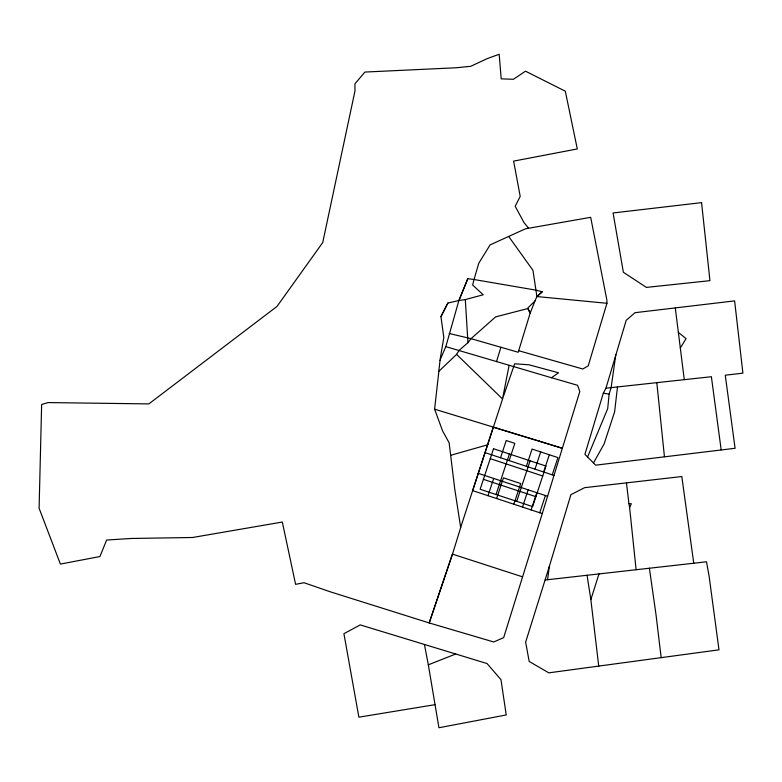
<?xml version="1.0" encoding="UTF-8"?>
<svg xmlns="http://www.w3.org/2000/svg" width="782" height="782" viewBox="0 0 782 782"><rect width="100%" height="100%" fill="white"/><g stroke="black" fill="none" stroke-linecap="round" stroke-linejoin="round"><path stroke-width="1.17" d="M528.573 228.256L524.018 222.606L515.191 206.252L520.206 196.399L513.618 161.121L577.292 148.951L565.318 91.211L525.504 71.191L513.403 79.285L501.194 78.845L499.18 54.261L487.245 58.611L470.705 66.323L456.072 67.77L364.901 72.061L354.93 83.83L354.979 90.917L322.722 242.576L277.004 306.417L148.863 403.903L48.152 402.574L41.642 404.47L39.1 508.232L60.39 564.076L99.92 556.54L106.626 540.039L130.809 538.485L192.636 537.488L282.322 522.034L295.596 584.34L304.012 582.727L330.287 591.808L429.279 622.961L493.725 641.973L503.667 637.662L542.258 513.598L472.631 490.617L502.582 399.016L456.551 354.354L459.19 350.316L467.959 342.663L465.31 299.574L483.227 294.765L472.67 285.068L473.97 279.506L535.592 290.073L542.278 291.803L536.99 296.534M615.815 354.764L611.113 387.637L609.119 394.148L607.712 408.595L587.575 457.02L595.659 465.163L735.08 448.291L725.266 375.213L742.9 373.141L734.621 300.894L635.013 312.683L626.196 320.327L605.952 388.195L603.313 393.18L584.916 454.342L587.575 457.02M440.061 360.228L438.77 371.391L456.639 354.334M522.532 576.833L452.426 554.106L429.191 622.971L452.514 554.086L460.686 527.596L454.704 488.76L449.142 442.808L442.573 430.872L434.606 409.182L438.858 371.372M617.487 386.943L614.613 411.879L604.095 443.971L593.47 462.954M547.576 579.736L549.267 566.627L570.899 494.674L584.604 487.675L681.806 476.531L693.751 563.226M509.072 365.526L502.494 399.035L514.673 363.786L529.023 364.803L558.543 372.799L551.496 377.735L445.828 346.641L439.973 360.238L443.814 337.56L440.97 316.69L447.9 303.054M598.992 573.929L590.85 599.598L598.719 666.088L548.817 672.843L529.179 661.455L525.641 642.139L549.267 566.627M445.828 346.641L458.878 300.532L467.753 278.685L474.058 279.487L478.77 263.241L490.089 244.913L525.416 228.813L590.684 217.318L606.871 300.034L606.94 303.289L588.211 365.878L582.766 368.996L518.681 350.698M460.598 527.615L493.325 427.109L434.606 409.182M496.482 361.685L500.91 347.276M542.258 513.598L579.814 391.499L577.546 385.291L551.496 377.735M488.007 495.69L493.696 478.447M500.529 457.763L506.218 440.52L514.839 443.365L509.141 460.608M496.042 494.517L509.414 453.99M496.629 498.535L503.452 477.851L520.695 483.54L513.862 504.224M526.384 466.297L532.073 449.054L557.937 457.597L552.248 474.83M516.726 501.35L530.108 460.823M522.484 507.068L528.173 489.835M535.005 469.141L540.694 451.898M531.105 509.913L536.794 492.68M543.627 471.986L549.316 454.753M539.727 512.757L545.416 495.524M542.19 291.823L536.902 296.554L534.956 300.982L530.196 313.054L518.202 352.262L471.038 338.665L449.239 333.494M467.851 278.666L458.966 300.513L447.812 303.064L440.882 316.7M636.108 569.736L629.608 507.528L631.338 503.745L628.904 503.53L626.46 482.875M467.959 342.663L471.038 338.665L495.632 316.886L527.928 308.519L530.196 313.054L527.713 308.157L534.956 300.982M680.311 347.98L686.078 338.606L678.365 332.409M455.72 654.006L428.331 664.808L424.421 644.456M487.958 444.704L450.843 455.251M434.919 704.69L358.879 717.182L343.924 633.694L360.238 624.896L487.069 663.556L500.979 679.685L506.228 714.963L438.937 727.739L428.321 664.729M458.878 300.532L465.31 299.574M598.719 666.088L718.99 649.832L709.049 575.757L706.478 561.789L545.201 580M605.952 388.195L711.385 376.719L721.18 449.933M606.94 303.289L536.902 296.554L532.962 270.328L508.877 236.731M603.313 393.18L609.119 394.148M484.957 452.622L554.076 475.436M490.246 458.663L542.728 475.984M478.232 473.345L547.635 496.257M483.413 479.346L535.905 496.678M628.904 503.53L629.608 507.528M587.057 575.278L590.85 599.598M675.296 307.913L684.279 379.671M649.392 568.231L656 614.603L661.171 657.652M656.812 382.662L664.436 456.737M493.52 448.741L480.138 489.268L532.63 506.599L546.002 466.072L493.52 448.741M701.571 202.626L613.078 212.968L623.362 272.253L646.391 287.405L709.948 280.66L701.571 202.626M539.316 441.165L493.237 427.128L562.463 448.33L539.316 441.165"/></g></svg>
